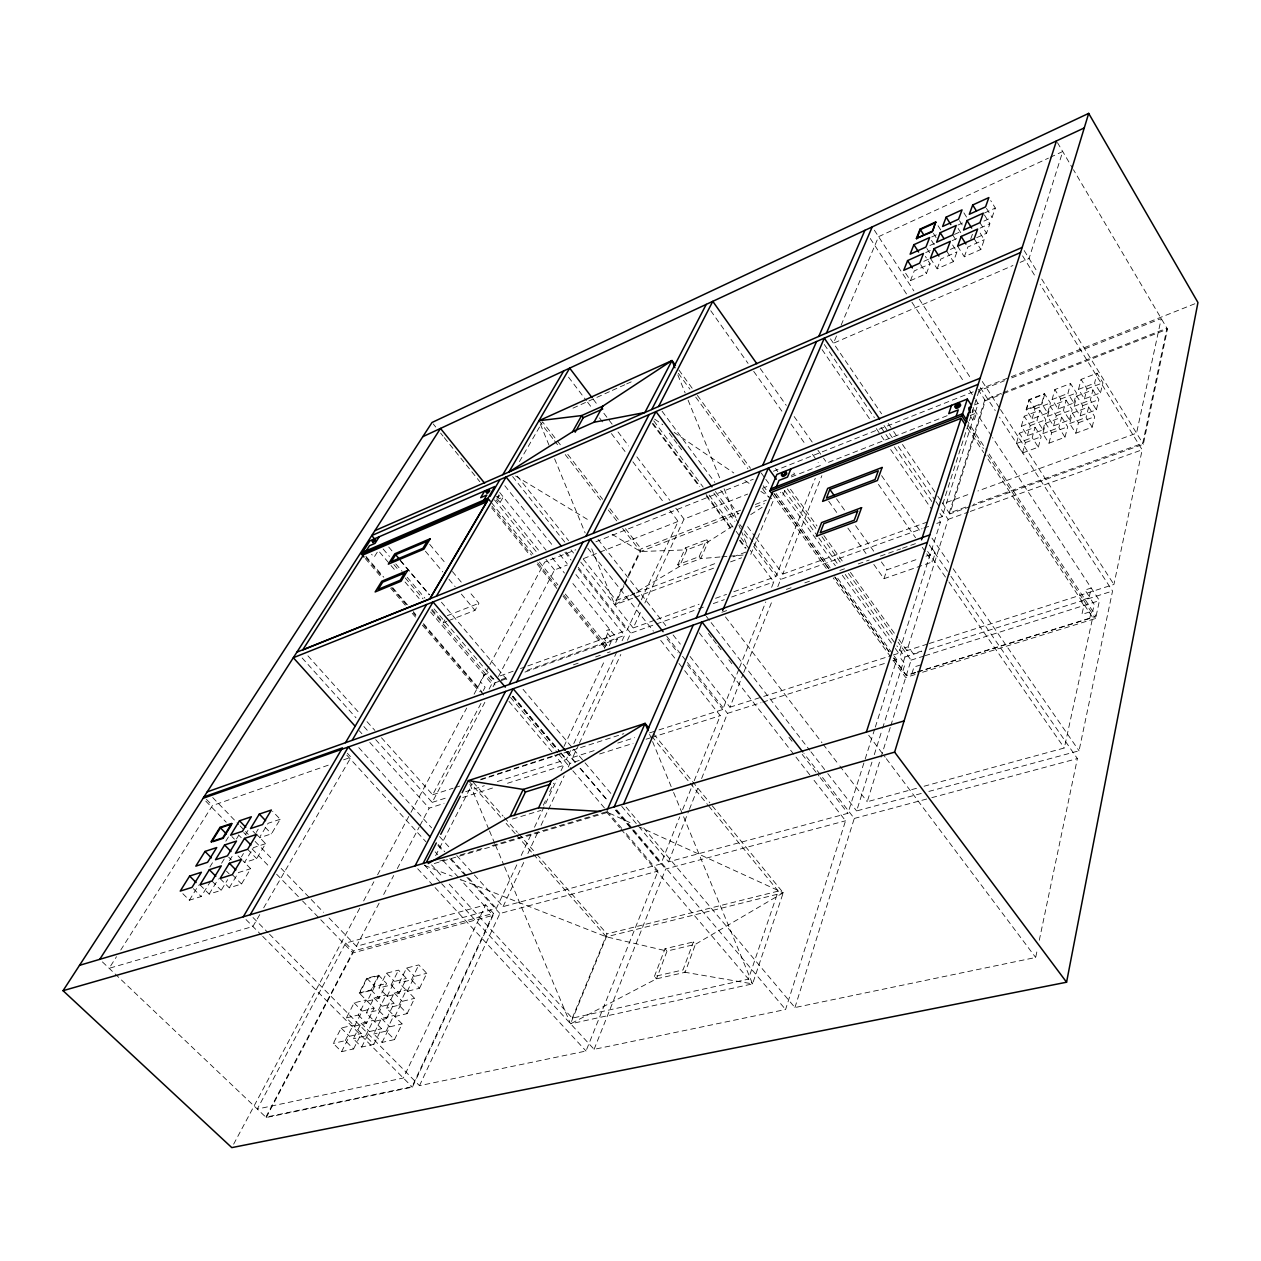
<?xml version="1.0" encoding="UTF-8"?>
<svg xmlns="http://www.w3.org/2000/svg" width="1261" height="1261" viewBox="0 0 1261 1261"><rect width="100%" height="100%" fill="white"/><g stroke="black" fill="none" stroke-linecap="round" stroke-linejoin="round"><path stroke-width="0.75" stroke-dasharray="5 3.75" d="M643.725 828.02L794.934 1007.555L1035.675 957.477L1037.267 949.832M1039.285 940.265L1077.383 758.602L950.889 576.23M928.868 791.419L1079.038 750.784L1112.549 591.031L999.516 417.139M929.31 643.488L1113.92 584.473L1142.182 449.783L1040.136 284.292M971.947 505.96L1143.349 444.235L1167.481 329.137L1073.458 169.731M922.595 672.239L1095.604 618.473L1099.45 600.599L992.565 437.583M924.077 786.233L1064.316 747.994L1092.704 617.543L984.794 454.244M1089.788 618.174L1091.269 611.459L1081.906 614.391L1083.893 605.516L1080.582 600.535L1089.914 597.572L1084.964 590.022L1091.206 588.02L1089.236 596.879L1094.233 604.46L1092.751 611.175M1092.152 427.148L1094.706 416.682L1088.653 407.004L1072.386 413.151L1069.706 423.554L1075.806 433.217L1092.152 427.148L1086.068 417.423L1088.653 407.004M1096.376 409.793L1098.867 399.548L1092.893 389.933L1076.784 396.096L1074.167 406.294L1080.188 415.878L1096.376 409.793L1090.371 400.131L1092.893 389.933M1100.506 392.801L1102.949 382.777L1097.054 373.209L1081.087 379.403L1078.518 389.381L1084.46 398.917L1100.506 392.801L1094.58 383.202L1097.054 373.209M1075.806 433.217L1078.454 422.766L1072.386 413.151M1080.188 415.878L1082.758 405.664L1076.784 396.096M1084.46 398.917L1086.998 388.908L1081.087 379.403M1065.009 437.22L1067.704 426.785L1061.636 417.218L1045.653 423.27L1042.831 433.642L1048.947 443.194L1065.009 437.22L1058.909 427.605L1061.636 417.218M1069.486 419.913L1072.118 409.699L1066.128 400.178L1050.287 406.247L1047.513 416.414L1053.565 425.903L1069.486 419.913L1063.449 410.361L1066.128 400.178M1073.868 402.968L1076.437 392.959L1070.526 383.502L1054.827 389.586L1052.115 399.548L1058.089 408.974L1073.868 402.968L1067.909 393.464L1070.526 383.502M1048.947 443.194L1051.721 432.775L1045.653 423.27M1053.565 425.903L1056.292 415.704L1050.287 406.247M1058.089 408.974L1060.753 398.996L1054.827 389.586M1038.323 447.135L1041.16 436.732L1035.076 427.258L1019.361 433.201L1016.398 443.557L1022.529 452.998L1038.323 447.135L1032.192 437.63L1035.076 427.258M1043.036 429.859L1045.81 419.677L1039.805 410.266L1024.231 416.225L1021.315 426.376L1027.384 435.754L1043.036 429.859L1036.983 420.417L1039.805 410.266M1047.655 412.946L1050.381 402.968L1044.439 393.621L1029.008 399.595L1026.155 409.541L1032.128 418.873L1047.655 412.946L1041.681 403.567L1044.439 393.621M1022.529 452.998L1025.445 442.611L1019.361 433.201M1027.384 435.754L1030.253 425.587L1024.231 416.225M1032.128 418.873L1034.934 408.895L1029.008 399.595M911.939 673.563L913.941 667.022L920.656 664.925M916.495 788.298L867.221 801.744L880.446 759.059M881.029 757.215L890.234 727.518M890.802 725.674L911.057 660.134L898.037 642.133M902.971 670.647L905.004 664.121L899.928 657.123L902.655 648.517L908.204 646.735L913.248 653.734L921.618 651.07M794.934 1007.555L854.28 818.452L803.919 753.479M921.255 793.468L856.629 810.949L871.95 762.133M874.299 754.63L881.959 730.214M882.558 728.338L904.941 656.981L896.902 645.868M927.45 644.087L906.943 650.629L948.13 519.374L941.494 509.665M970.103 506.623L949.832 513.921L985.361 400.699L978.962 390.847L1004.497 380.743M873.81 564.455L883.961 578.689L932.415 561.917L935.221 552.964L929.641 544.91M441.649 883.677L594.104 1049.341L785.587 1009.509L845.548 820.785L812.904 778.857M621.736 806.331L668.551 861.846L847.912 813.313L864.589 760.824M865.188 758.949L874.724 728.953M875.323 727.077L896.76 659.582L837.036 577.349M893.151 655.042L898.778 653.245L940.438 522.133L938.231 518.901M938.468 518.019L942.172 516.695L978.126 403.536L975.982 400.273M978.977 390.878L942.897 503.738L968.716 494.344M504.573 866.843L570.508 1023.853L752.565 983.879L783.223 892.804L711.046 804.297M883.961 578.689L886.972 569.814L918.528 558.796M708.792 806.063L778.242 891.117L748.388 979.135L572.273 1018.147L448.475 883.299M957.619 246.194L964.318 256.803L980.853 249.473L984.274 239.716L979.529 232.103M976.692 237.667L986.528 233.269L989.869 223.717L983.312 213.141M983.943 221.085L992.06 217.412L995.339 208.081L990.705 200.578M964.318 256.803L967.833 247.03L984.274 239.716M970.718 239.007L972.436 234.231M930.429 258.347L937.159 268.829L953.395 261.642L956.973 251.885L952.213 244.366M783.223 892.804L695.426 944.3L667.053 951.062L656.461 978.851L654.396 976.503L683.021 969.914L693.392 941.935L695.426 944.3L685.101 972.294L656.461 978.851L570.508 1023.853L606.368 936.828L783.223 892.804L640.273 827.326M937.159 268.829L940.816 259.072L956.973 251.885M905.666 273.259L910.474 280.651L926.425 273.59L930.145 263.833L925.369 256.409M654.396 976.503L665.02 948.729L693.392 941.935M910.474 280.651L914.272 270.894L930.145 263.833M594.104 1049.341L665.698 869.034L845.548 820.785M668.551 861.846L688.679 811.138M689.404 809.326L698.752 785.792M701.62 778.541L727.502 713.363L760.982 702.724M690.019 656.429L729.946 707.2L742.997 674.351M743.722 672.523L771.984 601.324M777.785 586.712L780.685 579.414L922.075 528.706M755.843 537.738L782.797 574.086L821.857 475.696M269.507 934.196L419.487 1085.674L586.018 1051.028L658.037 871.083L624.999 832.165M456.75 855.557L503.092 906.612L660.922 863.911L679.726 816.907M682.627 809.672L693.487 782.545M694.212 780.748L720.267 715.665L683.809 669.591M658.983 729.898L722.726 709.517L738.788 669.402M739.513 667.573L765.79 601.938M771.622 587.342L773.813 581.873L750.279 550.316M733.855 591.724L775.941 576.561L815.3 478.25M572.273 1018.147L607.014 933.912L778.242 891.117M784.815 490.561L782.766 495.51L780.527 492.42M750.768 554.383L773.576 500.002L760.856 491.349M836.516 336.009L833.458 343.228L1012.93 265.519M841.119 325.18L878.586 236.674L1048.411 158.145M732.767 526.073L708.272 541.71L686.977 549.828L679.285 566.678L677.756 564.692L699.193 556.605L706.759 539.724L708.272 541.71L700.722 558.607L679.285 566.678L614.785 604.87L590.321 545.493M677.756 564.692L685.464 547.857L706.759 539.724M419.487 1085.674L499.876 913.516L658.037 871.083M503.092 906.612L524.56 860.648M527.855 853.571L537.753 832.355M541.064 825.293L564.171 775.783M568.301 766.956L569.956 763.409L579.225 760.462M567.686 751.477L572.73 757.451L578.547 745.03M579.366 743.249L620.822 654.475M627.458 640.273L630.768 633.18L654.617 624.621M580.738 562.107L633.195 627.978L641.534 610.119M644.86 602.979L684.029 519.091L747.678 494.091M543.318 805.306L546.517 798.497M549.717 791.703L553.721 783.191M493.477 913.358L412 1086.73L265.835 1117.167L353.348 951.046L493.477 913.358L485.706 904.846L345.64 943.086L257.307 1109.05L403.347 1078.013L485.706 904.846M102.409 961.907L266.244 1117.545L412.41 1087.14L493.114 915.328L460.17 879.248M329.026 917.961L356.406 946.302L496.345 908.44L517.073 864.305M521.219 855.478L531.165 834.293M534.491 827.248L556.873 779.582M561.019 770.755L563.509 765.459L554.635 755.04M497.37 781.552L566.299 759.516L570.461 750.642M573.802 743.549L617.102 651.338M622.099 640.698L624.605 635.386L575.71 574.307M527.839 665.918L627.048 630.185L640.446 601.655M641.282 599.873L678.134 521.408L669.796 510.437M563.966 746.433L605.185 659.471M615.746 642.495L617.401 638.964L571.769 582.156M609.299 645.679L610.97 642.148L606.305 636.348L609.662 629.334L605.564 630.831L610.214 636.6L604.066 638.807L607.156 642.637L603.814 649.651M583.197 559.001L616.125 600.441L623.612 584.962M624.447 583.244L641.092 548.834L740.869 510.09M623.927 585.939L614.785 604.87L633.164 598.045M624.762 584.221L640.556 551.53L738.962 513.416M394.472 1039.584L402.101 1023.932L393.858 1015.483L381.5 1018.431L373.745 1034.004L382.067 1042.421L394.472 1039.584L386.15 1031.104L373.745 1034.004M407.13 1013.623L414.585 998.334L406.468 989.901L394.189 992.943L386.607 1008.169L394.803 1016.555L407.13 1013.623L398.949 1005.175L386.607 1008.169M419.503 988.261L426.785 973.319L418.794 964.917L406.594 968.038L399.185 982.918L407.256 991.288L419.503 988.261L411.433 979.844L399.185 982.918M382.067 1042.421L389.744 1026.832L402.101 1023.932M394.803 1016.555L402.306 1001.329L414.585 998.334M407.256 991.288L414.585 976.392L426.785 973.319M386.15 1031.104L393.858 1015.483M398.949 1005.175L406.468 989.901M411.433 979.844L418.794 964.917M373.855 1044.297L381.563 1028.74L373.335 1020.37L361.166 1023.27L353.332 1038.749L361.639 1047.087L373.855 1044.297L365.548 1035.911L353.332 1038.749M386.638 1018.494L394.173 1003.299L386.071 994.961L373.997 997.955L366.336 1013.072L374.517 1021.378L386.638 1018.494L378.458 1010.14L366.336 1013.072M399.138 993.29L406.515 978.426L398.523 970.119L386.528 973.193L379.041 987.978L387.095 996.269L399.138 993.29L391.083 984.951L379.041 987.978M365.548 1035.911L373.335 1020.37M378.458 1010.14L386.071 994.961M391.083 984.951L398.523 970.119M361.639 1047.087L369.394 1031.593L381.563 1028.74M374.517 1021.378L382.099 1006.246L394.173 1003.299M387.095 996.269L394.504 981.452L406.515 978.426M353.569 1048.931L361.355 1033.484L353.127 1025.193L341.179 1028.046L333.267 1043.43L341.558 1051.69L353.569 1048.931L345.278 1040.64L333.267 1043.43M346.381 1017.911L358.313 1015.01L366.005 999.926L354.12 1002.873L346.381 1017.911L354.546 1026.139L366.494 1023.302L374.091 1008.185L359.212 992.959L366.778 978.252L378.584 975.226L386.56 983.454L379.12 998.223L367.25 1001.155L374.738 986.449L386.56 983.454M345.278 1040.64L353.127 1025.193M359.212 992.959L371.065 989.98L378.584 975.226M341.558 1051.69L349.392 1036.29L361.355 1033.484M354.546 1026.139L362.206 1011.086L374.091 1008.185M435.644 855.699L472.292 783.995M266.244 1117.545L352.922 952.922L493.114 915.328M356.406 946.302L379.135 903.128M383.675 894.49L393.684 875.497M397.31 868.593L419.141 827.153M420.039 825.419L429.134 808.159L444.061 803.415M375.699 739.655L432.176 802.39L484.87 702.298M493.051 686.756L495.778 681.586L433.752 608.574M498.442 676.511L554.525 569.972L567.261 564.975M381.484 737.748L432.696 794.793L481.103 703.165M489.11 689.121L491.837 683.951L499.655 681.145M483.278 690.65L485.107 687.198L480.457 681.744L484.114 674.887L487.865 673.532L492.499 678.985L495.321 677.977M233.663 1144.153L359.921 907.873M363.641 900.921L373.855 881.802M377.575 874.85L410.061 814.054M410.991 812.305L466.696 708.067M474.12 694.165L488.984 666.375M489.914 664.626L544.689 562.122L575.788 549.764M448.569 620.648L474.987 610.356L478.928 603.294L468.84 591.204M431.892 609.284L443.289 622.698L444.897 619.892M259.75 914.619L252.878 926.472L109.14 968.306L116.516 956.673M263.675 907.857L351.015 757.23L347.342 753.227M519.437 461.605L542.545 421.868L561.775 446.646M220.076 878.507L229.266 887.807L241.513 884.008L250.655 868.703L242.837 860.696M265.598 843.688L253.461 847.628L244.492 862.508L256.677 858.631L265.598 843.688L256.629 834.388M280.178 819.272L268.104 823.291L259.356 837.824L271.462 833.852L280.178 819.272L272.628 811.327M229.266 887.807L238.455 872.565L250.655 868.703M199.979 884.859L209.153 894.065L221.179 890.329L227.626 879.674M241.45 856.834L243.436 853.524M256.235 832.386L258.19 829.171M209.153 894.065L218.389 878.901M229.502 860.68L233.506 854.107M245.343 834.703L248.275 829.896M182.845 893.702L189.371 900.212L201.193 896.539L210.477 881.407L207.876 878.791M221.605 863.233L225.624 856.66M236.501 838.912L238.471 835.712M189.371 900.212L198.686 885.127M209.862 867.016L213.897 860.475M225.814 841.182L228.777 836.39M377.244 552.223L374.091 557.204L371.585 554.257M120.741 950.037L212.447 805.574L328.837 764.97M750.721 514.598L762.148 507.3M1050.208 157.31L1062.724 151.525L1029.071 258.521L1020.102 262.398M931.769 236.942L936.97 234.578M957.95 225.057L963.231 222.661M984.573 212.967L995.339 208.081M929.909 245.501L935.126 243.137M954.467 234.404L961.56 231.204M572.967 408.154L610.545 391.194M612.326 390.39L624.857 384.731M626.638 383.927L632.013 381.516M925.732 252.578L930.981 250.214M952.134 240.693L959.243 237.494M980.096 228.115L989.869 223.717M923.809 261.326L929.073 258.978M950.368 249.442L955.743 247.046M497.89 497.055L498.71 496.692M595.917 541.757L753.29 479.227M773.419 471.236L976.534 390.516M978.363 389.791L1009.478 377.433M1011.306 376.692L1197.95 302.53M1011.779 377.859L1161.239 318.529L1136.539 433.185L977.937 490.97M791.262 475.397L794.635 474.073L792.775 471.472M1001.202 393.4L984.809 399.847L949.234 513.038L965.816 507.064M1003.031 392.675L1166.945 328.207L1142.75 443.273L973.193 504.4M583.607 558.544L678.134 521.408M762.227 488.37L769.494 485.517M791.309 476.942L820.407 465.514L818.137 462.314M947.153 415.704L826.917 462.945L823.528 458.153M974.469 404.97L978.126 403.536M985.361 400.699L1001.754 394.252M1003.583 393.542L1167.481 329.137M447.308 615.667L478.928 603.294M970.15 415.515L976.487 413.041L973.823 421.442L971.065 417.249M443.289 622.698L446.804 621.326M755.371 504.463L766.262 500.239M755.355 507.064L764.465 503.533M1026.155 409.541L1041.681 403.567M1052.115 399.548L1067.909 393.464M1078.518 389.381L1094.58 383.202M1034.934 408.895L1050.381 402.968M1060.753 398.996L1076.437 392.959M1086.998 388.908L1102.949 382.777M1021.315 426.376L1036.983 420.417M1047.513 416.414L1063.449 410.361M1074.167 406.294L1090.371 400.131M1030.253 425.587L1045.81 419.677M1056.292 415.704L1072.118 409.699M1082.758 405.664L1098.867 399.548M1016.398 443.557L1032.192 437.63M1042.831 433.642L1058.909 427.605M1069.706 423.554L1086.068 417.423M1025.445 442.611L1041.16 436.732M1051.721 432.775L1067.704 426.785M1078.454 422.766L1094.706 416.682M616.125 600.441L634.409 593.632M636.238 592.954L716.626 562.989M733.067 556.858L747.694 551.42M635.008 597.367L714.01 568.033M730.545 561.886L741.578 557.803M500.27 675.849L513.132 671.215M520.494 668.566L525.995 666.58M633.195 627.978L655.153 620.065M656.981 619.403L699.083 604.24M715.554 598.313L726.541 594.357M782.797 574.086L927.339 522.022M501.295 679.6L508.656 676.968M527.066 670.363L624.605 635.386M656.445 623.974L696.797 609.504M698.626 608.842L705.955 606.21M713.3 603.578L724.303 599.637M731.632 597.005L773.813 581.873M923.919 528.06L929.42 526.073M936.765 523.441L940.438 522.133M948.13 519.374L968.448 512.076M970.308 511.414L1142.182 449.783M501.216 680.593L508.53 677.977M524.97 672.081L617.401 638.964M573.456 664.815L578.988 662.845M595.618 656.949L601.166 654.979M607.439 652.772L610.198 651.795M721.891 612.263L729.252 609.646M786.375 589.407L793.752 586.791M804.802 582.866L810.334 580.911M839.826 570.461L847.187 567.844M858.252 563.935L869.302 560.01M880.367 556.101L900.638 548.913M902.466 548.251L917.22 543.034M925.952 556.211L935.221 552.964M343.623 759.816L351.015 757.23M432.696 794.793L453.093 788.204M454.953 787.605L460.501 785.824M480.898 779.235L560.609 753.526M480.63 779.85L623.832 733.681M432.176 802.39L445.212 798.213M465.703 791.672L484.334 785.713M572.73 757.451L597.115 749.664M617.732 743.076L634.598 737.685M649.604 732.893L657.107 730.497M729.946 707.2L761.833 697.018M763.709 696.419L891.275 655.641M462.724 797.488L492.578 787.999M507.521 783.254L563.509 765.459M599.637 753.983L633.054 743.375M646.042 739.245L649.746 738.063M651.606 737.48L720.267 715.665M762.842 702.125L885.6 663.128M893.04 660.764L896.76 659.582M904.941 656.981L921.775 651.638M929.262 649.257L1112.549 591.031M911.057 660.134L923.225 656.287M924.959 655.736L1099.45 600.599M915.675 672.397L906.344 675.313L893.702 657.911M917.551 671.814L1096.077 616.219L985.724 448.9M915.644 672.68L906.328 675.581L893.671 658.147M917.519 672.097L1092.704 617.543M915.076 674.572L905.666 677.488L833.19 577.885M512.392 819.067L540.922 810.413M439.726 861.058L447.214 858.851M460.328 854.974L484.665 847.786M492.168 845.564L606.399 811.816L633.132 824.063M606.904 812.604L431.167 864.447L443.147 877.498M854.28 818.452L929.909 798.166M931.8 797.661L1077.383 758.602M719.968 556.984L700.722 558.607L699.193 556.605M721.891 556.826L727.66 556.337M729.583 556.18L743.06 555.045M612.121 534.333L640.556 551.53L686.977 549.828L685.464 547.857M673.595 792.475L752.565 983.879L685.101 972.294L683.021 969.914M461.258 879.831L606.368 936.828L667.053 951.062L665.02 948.729M424.752 865.487L452.132 876.237M515.607 475.996L590.369 521.187M654.632 419.141L662.766 424.658M674.131 432.397L733.792 472.954M744.936 480.536L751.304 484.855M193.343 888.69L201.193 896.539M341.179 1028.046L349.392 1036.29M253.004 917.519L268.136 932.793M211.99 881.061L221.179 890.329M246.021 919.568L261.295 934.953M262.682 936.356L412.41 1087.14M358.313 1015.01L366.494 1023.302M361.166 1023.27L369.394 1031.593M232.308 874.645L241.513 884.008M226.491 871.146L229.092 873.794M354.12 1002.873L362.206 1011.086M381.5 1018.431L389.744 1026.832M373.997 997.955L382.099 1006.246M228.714 857.181L231.299 859.813M371.065 989.98L379.12 998.223M238.045 855.904L241.923 859.86M247.629 849.299L256.677 858.631M231.866 836.532L234.388 839.132M366.778 978.252L374.738 986.449M243.751 832.575L246.289 835.192M394.189 992.943L402.306 1001.329M206.426 799.348L212.447 805.574M345.64 943.086L353.348 951.046M205.795 801.145L226.223 822.219M238.487 834.877L241.214 837.682M252.105 848.921L269.822 867.19M276.632 874.22L301.158 899.519M302.514 900.921L352.922 952.922M253.02 831.235L256.818 835.192M386.528 973.193L394.504 981.452M212.699 797.535L238.707 824.458M240.063 825.876L244.177 830.116M245.548 831.535L248.275 834.372M255.116 841.45L272.912 859.876M281.124 868.372L309.875 898.131M311.246 899.55L323.557 912.286M265.109 827.216L271.462 833.852M406.594 968.038L414.585 976.392M417.706 868.782L433.737 886.136M435.077 887.586L586.018 1051.028M424.405 864.951L440.641 882.763M437.914 845.469L443.178 851.254M449.767 858.489L465.593 875.859M466.917 877.309L499.876 913.516M346.838 755.15L425.903 841.733M435.124 851.837L437.772 854.722M443.037 860.491L458.846 877.798M358.786 747.615L431.609 827.846M439.553 836.595L450.145 848.259M438.119 844.46L444.739 851.727M451.359 859.009L467.232 876.442M468.556 877.908L496.345 908.44M359.243 730.75L361.891 733.666M369.788 742.43L429.134 808.159M302.151 657.974L355.996 717.777M363.877 726.541L367.818 730.907M307.92 655.846L359.149 712.891M367.03 721.655L374.911 730.434M468.367 780.606L500.916 817.459M506.118 823.354L515.245 833.663M516.537 835.145L532.158 852.83M533.466 854.296L606.368 936.828M473.19 782.246L503.076 816.119M504.368 817.585L517.373 832.307M518.665 833.789L535.547 852.925M536.855 854.406L607.014 933.912M365.879 556.322L383.801 577.254M392.77 587.721L408.123 605.658M413.245 611.632L415.799 614.627M423.491 623.596L482.364 692.368M366.131 557.725L382.714 577.097M391.635 587.516L406.94 605.39M413.324 612.846L415.878 615.825M423.523 624.747L484.76 696.245M365.249 558.497L381.752 577.759M390.642 588.115L405.869 605.895M412.205 613.303L416.02 617.748M422.372 625.157L479.479 691.8M379.561 552.066L389.759 564.045M391.036 565.543L396.143 571.532M405.065 582.015L419.093 598.502M430.568 611.979L491.837 683.951M512.265 696.561L556.779 749.034M510.595 697.428L557.63 752.817M558.891 754.314L571.611 769.289M572.872 770.786L605.926 809.704M607.203 811.201L623.722 830.668M383.123 548.976L389.444 556.416M395.781 563.872L402.101 571.328M407.177 577.286L424.894 598.14M606.399 811.816L619.655 827.594M620.932 829.107L752.565 983.879M393.889 564.597L398.949 570.555M405.285 577.995L423.018 598.865M431.688 610.482L495.053 684.991M509.003 701.384L553.358 753.542M441.429 602.191L507.08 679.821M616.724 809.861L785.587 1009.509M566.536 751.84L575.442 762.353M580.517 768.375L608.496 801.413M616.109 810.429L631.367 828.461M632.644 829.974L665.698 869.034M566.031 751.792L574.89 762.259M579.95 768.233L607.786 801.113M615.368 810.082L631.824 829.517M633.085 831.015L660.922 863.911M400.683 560.641L429.67 594.845M388.735 547.053L392.518 551.514M400.084 560.451L429.087 594.672M512.896 696.135L559.805 751.461M561.082 752.943L569.956 763.409M512.786 696.419L559.931 751.997M561.208 753.511L566.299 759.516M523.047 689.31L572.384 747.82M573.66 749.318L583.78 761.329M585.041 762.826L611.617 794.335M626.087 807.072L642.464 826.522M425.43 551.23L442.784 571.927M448.979 579.319L455.174 586.712M461.353 594.089L474.987 610.356M429.702 544.342L446.11 563.998M452.431 571.548L462.519 583.638M653.797 734.107L709.801 802.768M651.732 736.203L688.947 781.757M690.193 783.286L707.547 804.55M491.648 507.899L529.809 555.045M537.186 564.171L556.873 588.493M563.021 596.106L604.87 647.807M433.264 423.98L435.707 427.022M440.609 433.09L443.052 436.133M444.282 437.646L454.07 449.799M455.3 451.312L465.104 463.449M466.318 464.978L479.795 481.67M494.485 499.892L537.344 553.012M491.349 502.524L533.261 554.399M539.424 562.012L557.914 584.899M565.306 594.057L607.219 645.916M491.9 506.15L531.511 555.124M537.706 562.784L556.274 585.735M563.699 594.924L605.784 646.956M499.687 492.468L546.092 550.206M552.192 557.819L564.424 573.03M497.181 496.204L499.198 498.71L503.297 496.944L499.372 503.706L496.345 499.939M496.897 498.442L539.818 551.719M545.95 559.317L554.525 569.972M565.968 552.003L570.87 558.134M578.2 567.324L630.768 633.18M564.944 552.428L571.028 560.057M578.342 569.2L627.048 630.185M504.81 485.753L553.705 546.817M559.821 554.462L567.151 563.62M512.628 476.563L564.991 542.34M571.012 549.875L573.519 553.043M517.309 476.138L568.553 540.591M587.815 548.251L653.434 631.194M660.717 640.399L677.74 661.899M678.954 663.444L682.595 668.046M666.738 636.301L681.334 654.806M682.548 656.335L686.189 660.969M687.403 662.498L727.502 713.363M667.069 638.98L677.961 652.772M687.639 665.051L722.726 709.517M598.061 539.487L665.824 625.661M673.075 634.898L680.341 644.119M538.936 420.733L553.28 439.191M554.477 440.735L559.254 446.883M565.227 454.575L601.103 500.743M608.275 509.98L617.843 522.29M622.619 528.438L640.556 551.53M699.288 632.849L794.777 755.56M795.975 757.104L811.69 777.296M708.383 633.432L711.992 638.082M713.19 639.642L716.8 644.292M717.998 645.837L721.607 650.487M728.826 659.787L732.436 664.452M788.976 737.322L792.586 741.988M802.201 754.393L819.051 776.098M820.249 777.643L847.912 813.313M567.781 454.386L602.632 499.293M609.835 508.577L618.253 519.422M625.456 528.706L641.092 548.834M706.318 616.361L709.911 621.043M711.125 622.587L809.735 750.248M810.933 751.808L826.57 772.031M827.768 773.592L856.629 810.949M725.453 616.913L821.951 742.713M823.149 744.274L838.628 764.465M839.826 766.01L867.221 801.744M568.538 377.149L586.412 400.667M587.61 402.243L592.371 408.517M599.511 417.911L603.089 422.624M611.427 433.595L625.724 452.415M632.88 461.825L663.853 502.587M593.253 399.248L597.966 405.475M603.861 413.261L612.121 424.153M618.016 431.94L628.624 445.937M636.868 456.845L669.89 500.412M675.786 508.199L684.029 519.091M868.703 735.258L885.175 757.167M886.341 758.728L1035.675 957.477M653.797 420.89L703.212 487.172M709.108 495.069L734.99 529.793M736.172 531.37L739.703 536.098M740.869 537.69L749.113 548.724M653.119 423.538L700.17 486.604M706.065 494.485L731.932 529.163M740.175 540.197L746.055 548.078M652.236 423.538L699.366 486.683M706.444 496.156L731.191 529.305M739.435 540.37L745.33 548.251M715.413 491.569L738.725 522.952M739.892 524.513L743.391 529.226M744.557 530.786L752.707 541.773M753.873 543.333L780.685 579.414M669.292 433.154L672.807 437.882M673.989 439.459L677.504 444.187M678.67 445.764L682.185 450.492M713.836 493.035L734.927 521.408M744.305 534.018L748.987 540.307M753.684 546.612L775.941 576.561M662.088 411.259L714.829 482.396M720.693 490.308L738.268 514.015M747.631 526.672L754.677 536.146M774.553 494.013L828.934 568.806M834.719 576.766L889.084 651.559M773.891 493.398L829.171 569.436M834.924 577.365L889.052 651.811M772.221 494.091L826.286 568.396M678.922 370.056L692.778 389.082M697.396 395.418L750.5 468.32M763.189 485.737L767.807 492.089M678.339 373.288L689.925 389.176M695.725 397.12L747.868 468.635M762.937 489.3L768.737 497.244M782.293 492.452L835.349 565.685M842.269 575.237L894.159 646.877M895.31 648.469L898.778 653.245M761.218 472.985L764.67 477.73M765.805 479.322L769.257 484.051M776.145 493.54L830.132 567.86M787.337 488.874L816.166 528.785M821.936 536.76L841.528 563.903M848.448 573.471L893.434 635.733M784.374 490.34L817.68 536.366M818.83 537.958L838.344 564.928M845.233 574.449L895.751 644.292M775.515 468.493L777.816 471.693M790.489 489.268L817.018 526.01M823.922 535.594L843.53 562.753M850.45 572.352L897.706 637.861M898.872 639.453L906.943 650.629M828.713 501.216L837.73 513.873M847.881 528.107L867.048 554.982M836.547 498.852L845.516 511.462M855.604 525.664L874.645 552.46M881.376 561.917L886.972 569.814M710.763 310.758L748.057 363.404M753.715 371.38L781.978 411.275M791.01 424.027L805.716 444.77M812.494 454.338L817.018 460.722M760.241 368.527L786.233 405.333M794.146 416.54L812.226 442.138M817.885 450.145L822.393 456.545M927.623 551.388L947.799 580.407M948.918 582.015L1064.316 747.994M878.444 484.382L915.549 537.69M922.295 547.369L925.669 552.223M926.788 553.831L932.415 561.917M881.597 475.649L920.703 532.032M929.625 545.556L949.769 574.606M931.989 538.148L948.698 562.311M953.158 568.743L1079.038 750.784M824.331 344.537L874.362 417.612M881.029 427.353L889.919 440.357M894.364 446.851L933.282 503.691M939.949 513.432L942.172 516.695M822.077 349.596L869.649 418.92M876.285 428.598L885.127 441.508M890.66 449.562L931.595 509.223M884.008 425.524L888.422 432.003M889.525 433.611L892.851 438.465M898.368 446.552L934.858 499.955M935.961 501.579L940.391 508.041M830.479 338.862L881.565 413.781M888.17 423.475L892.567 429.938M893.671 431.546L896.981 436.401M902.482 444.471L936.624 494.548M937.727 496.156L941.021 501.011M942.125 502.619L949.832 513.921M967.534 428.125L983.706 452.62M966.257 419.393L984.636 447.261M968.322 425.682L983.422 448.553M987.741 455.095L1095.604 618.473M974.454 409.935L991.493 435.943M870.248 238.487L906.564 294.049M911.908 302.214L963.168 380.664M969.583 390.469L974.911 398.634M874.346 230.164L913.847 290.85M919.19 299.046L971.49 379.372M982.287 381.5L999.421 407.902M1000.493 409.557L1113.92 584.473M980.317 387.616L995.244 410.582M920.656 264.637L926.425 273.59M926.898 248.512L929.735 252.957M931.516 240.488L934.338 244.902M946.68 251.081L953.395 261.642M933.424 233.395L936.529 238.297M938.042 225.719L942.172 232.229M952.701 234.956L956.484 240.946M959.511 220.675L962.301 225.136M958.108 228.43L960.929 232.907M963.893 212.841L966.667 217.286M974.17 238.786L980.853 249.473M979.923 222.661L986.528 233.269M986.48 208.38L992.06 217.412M1022.624 255.873L1036.022 277.609M1024.184 250.561L1037.614 272.392M1041.728 279.075L1143.349 444.235M1057.459 142.603L1072.465 168.044M469.88 784.2L488.732 829.123M489.489 830.904L494.769 843.483M495.526 845.28L503.817 865.046M540.433 424.342L550.127 447.891M554.604 458.768L585.136 532.899M649.588 734.328L651.842 739.781M652.583 741.594L672.838 790.663M677.851 374.958L685.164 392.975M688.096 400.178L720.409 479.669M724.098 488.795L735.951 517.94M738.914 525.238L740.396 528.879M741.137 530.708L747.064 545.272M972.925 409.589A2.963 1.245 69.2 0 1 972.499 412.426M498.347 494.895A2.27 1.387 66.3 0 1 498.048 496.944A2.27 1.387 66.3 0 1 496.345 496.598M499.293 495.1A2.27 1.387 66.3 0 1 497.575 496.566M1044.723 394.062L1041.964 404.009L1026.438 409.983L1029.275 400.052L1044.723 394.062M378.962 975.62L371.459 990.374L359.59 993.353L367.156 978.646L378.962 975.62"/><path stroke-width="1.5" d="M1066.57 982.224L1197.95 302.53L1088.684 113.38L432.034 422.467L63.05 990.689L231.803 1147.62L1066.57 982.224L894.616 752.139L1088.684 113.38M866.354 732.121L1056.45 140.901M968.306 413.056L966.257 419.393L962.537 413.766L770.802 488.842M921.507 539.85L961.055 418.321L965.374 424.847M772.221 494.091L769.919 490.923L961.859 415.878L967.329 399.075L971.396 405.285M956.169 416.256L958.234 409.935L948.745 413.671L951.535 405.317M961.181 236.469L957.619 246.194L974.17 238.786L977.638 229.061L961.181 236.469L965.926 244.019M967.014 220.549L963.53 230.054L979.923 222.661L983.312 213.141L967.014 220.549L971.695 228.052M972.704 204.991L969.299 214.291L985.55 206.883L988.86 197.583L972.704 204.991L976.408 210.934M934.149 248.638L930.429 258.347L946.68 251.081L950.305 241.355L934.149 248.638L938.909 256.093M940.217 232.718L936.592 242.222L952.701 234.956L956.232 225.451L940.217 232.718L943.985 238.644M946.16 217.16L942.613 226.46L958.565 219.178L962.033 209.878L946.16 217.16L950.794 224.521M932.982 230.211L935.678 221.968L920.073 229.124L916.384 238.424L932.383 231.756L935.678 221.968M829.833 489.394L826.459 498.063L875.071 479.543L878.255 470.826L829.833 489.394L834.309 495.699M907.589 260.586L903.743 270.295L919.695 263.155L923.462 253.445L907.589 260.586L912.365 267.947M913.894 244.681L910.127 254.186L925.952 247.03L929.641 237.541L913.894 244.681L918.607 252.011M916.7 238.912L920.388 229.612L935.977 222.456M790.931 468.887L787.495 477.099L779.046 480.425L776.429 486.636M722.648 610.466L772.741 491.822L961.055 418.321M769.919 490.923L776.902 474.435L967.329 399.075M623.564 804.077L702.014 621.988L802.721 751.934M705.104 614.816L768.312 468.115L776.335 479.227M770.897 462.109L824.3 338.153L879.579 419.046M826.507 333.03L872.218 226.901M614.186 806.867L693.235 625.093M696.356 617.922L760.068 471.409M762.684 465.388L816.545 341.526M818.783 336.403L864.92 230.322M607.187 810.019L645.096 723.42L648.832 727.991M428.157 863.533L510.106 816.466L538.62 807.781L551.483 780.575L645.096 723.42L648.091 730.686M514.031 815.678L525.443 792.018L550.19 784.295M510.106 816.466L523.205 789.433L551.483 780.575M423.081 863.501L513.148 688.742L565.259 750.342M516.711 681.807L590.195 539.219L663.097 631.682M593.222 533.34L655.972 411.575L711.913 486.872M658.573 406.515L712.78 301.332L756.852 363.735M426.533 862.02L436.322 842.963M440.767 834.309L460.36 796.195M462.141 792.743L468.367 780.606L645.096 723.42M415.042 865.897L505.503 691.438M509.097 684.518L582.96 542.104M586.002 536.24L649.1 414.57M651.716 409.526L706.239 304.374M675.47 365.312L672.003 360.551L644.891 412.505L594.01 422.246L572.604 431.703L508.971 471.992L569.673 368.133L592.071 397.704M594.01 422.246L602.9 406.074L672.003 360.551L674.934 367.755M575.158 432.224L583.276 417.69L602.758 409.005M572.604 431.703L581.652 415.563L602.9 406.074M250.245 914.729L348.257 747.016L430.001 836.784M352.166 740.317L433.027 601.954L505.298 687.166M436.385 596.217L506.071 476.957L561.082 545.871M243.278 916.794L342.456 747.868L204.014 796.857M345.482 742.697L426.612 604.523M429.969 598.786L488.102 499.782M490.072 496.424L499.923 479.637M502.84 474.672L563.777 370.876M483.83 500.097L486.825 495.006L480.693 497.669L484.681 490.939M229.36 863.281L220.076 878.507L232.308 874.645L241.545 859.372L229.36 863.281L235.854 869.901M244.508 838.392L235.46 853.256L247.629 849.299L256.629 834.388L244.508 838.392L250.907 844.98M259.309 814.086L250.482 828.603L262.572 824.568L271.367 810.019L259.309 814.086L265.598 820.659M209.326 869.727L199.979 884.859L211.99 881.061L221.305 865.866L209.326 869.727L215.804 876.269M224.584 844.965L215.473 859.75L227.421 855.856L236.501 841.04L224.584 844.965L230.968 851.49M239.495 820.785L230.59 835.223L242.475 831.267L251.349 816.781L239.495 820.785L245.769 827.295M231.094 825.466L223.165 838.281L213.141 841.607M395.655 554.698L391.351 561.618L422.955 548.267L427.18 541.316L395.655 554.698L399.422 559.159M211.47 842.175L220.439 827.815L232.087 823.874M189.623 876.048L180.228 891.101L192.035 887.366L201.397 872.265L189.623 876.048L196.101 882.527M205.007 851.427L195.818 866.134L207.576 862.319L216.719 847.565L205.007 851.427L211.359 857.89M220.013 827.374L211.044 841.733L222.74 837.84L231.661 823.433L220.013 827.374L226.397 833.931M372.783 541.584C369.189 541.174 378.899 536.697 373.224 541.332C370.513 545.414 379.277 537.564 373.839 540.512M379.277 536.729L375.053 543.349L369.441 545.777L366.242 550.773M99.729 959.353L440.499 428.425L484.634 483.215M361.45 554.052L369.946 540.78L494.895 486.494L486.951 500.018L361.45 554.052L363.988 557.015M422.813 436.684L1084.271 127.928M916.384 238.424L932.068 231.267M672.003 360.551L538.936 420.733L581.652 415.563L583.276 417.69M374.864 530.676L1022.214 247.377M1020.559 252.531L371.727 535.562L374.265 538.542M362.506 552.381L487.944 498.316L490.214 501.121M296.902 652.142L980.16 378.205M978.189 384.337L293.324 657.722L355.287 726.368M207.214 791.876L929.767 534.916M203.068 798.323L927.387 542.325M79.506 965.343L904.09 720.929M63.05 990.689L894.616 752.139M538.62 807.781L600.599 811.469M468.367 780.606L523.205 789.433L525.443 792.018M961.859 415.878L966.162 422.419M920.073 229.124L923.478 234.451M784.815 473.064A2.79 1.103 -35.9 0 1 786.722 473.6A2.79 1.103 -35.9 0 1 783.68 476.248A2.79 1.103 -35.9 0 1 782.293 475.255M970.466 412.568A2.963 1.245 69.2 0 1 968.795 408.438A2.963 1.245 69.2 0 1 970.671 408.123M959.258 404.497A2.995 1.229 -33.5 0 1 960.141 406.168A2.995 1.229 -33.5 0 1 956.185 408.312A2.995 1.229 -33.5 0 1 956.673 405.884M957.288 405.411A2.995 1.229 -33.5 0 1 957.95 405.002M970.324 409.652A2.963 1.245 69.2 0 1 970.229 407.208A2.963 1.245 69.2 0 1 971.522 407.177M488.969 489.946C486.147 495.384 483.767 490.293 488.969 489.946M489.631 490.781C486.825 496.235 484.445 491.128 489.631 490.781M882.117 467.468L877.372 480.551L822.613 501.374L827.689 488.37L882.117 467.468M861.578 507.663L856.566 521.345L816.308 536.193L821.573 522.59L861.578 507.663M857.638 511.083L854.28 520.21L820.249 532.788L823.748 523.709L857.638 511.083M486.73 501.815L429.607 599.117L302.672 649.998L363.578 554.745L486.73 501.815M430.222 538.746L423.901 549.165L388.325 564.171L394.772 553.8L430.222 538.746M404.56 573.077L400.194 580.249L378.237 589.328L382.666 582.172L404.56 573.077M407.666 570.445L401.108 581.226L375.147 591.945L381.799 581.211L407.666 570.445M782.75 475.271A2.79 1.103 -35.9 0 0 786.044 472.071A2.79 1.103 -35.9 0 0 782.309 473.253A2.79 1.103 -35.9 0 0 782.75 475.271M956.153 407.114A2.995 1.229 -33.5 0 0 959.936 403.851A2.995 1.229 -33.5 0 0 955.933 404.765A2.995 1.229 -33.5 0 0 956.153 407.114"/></g></svg>
